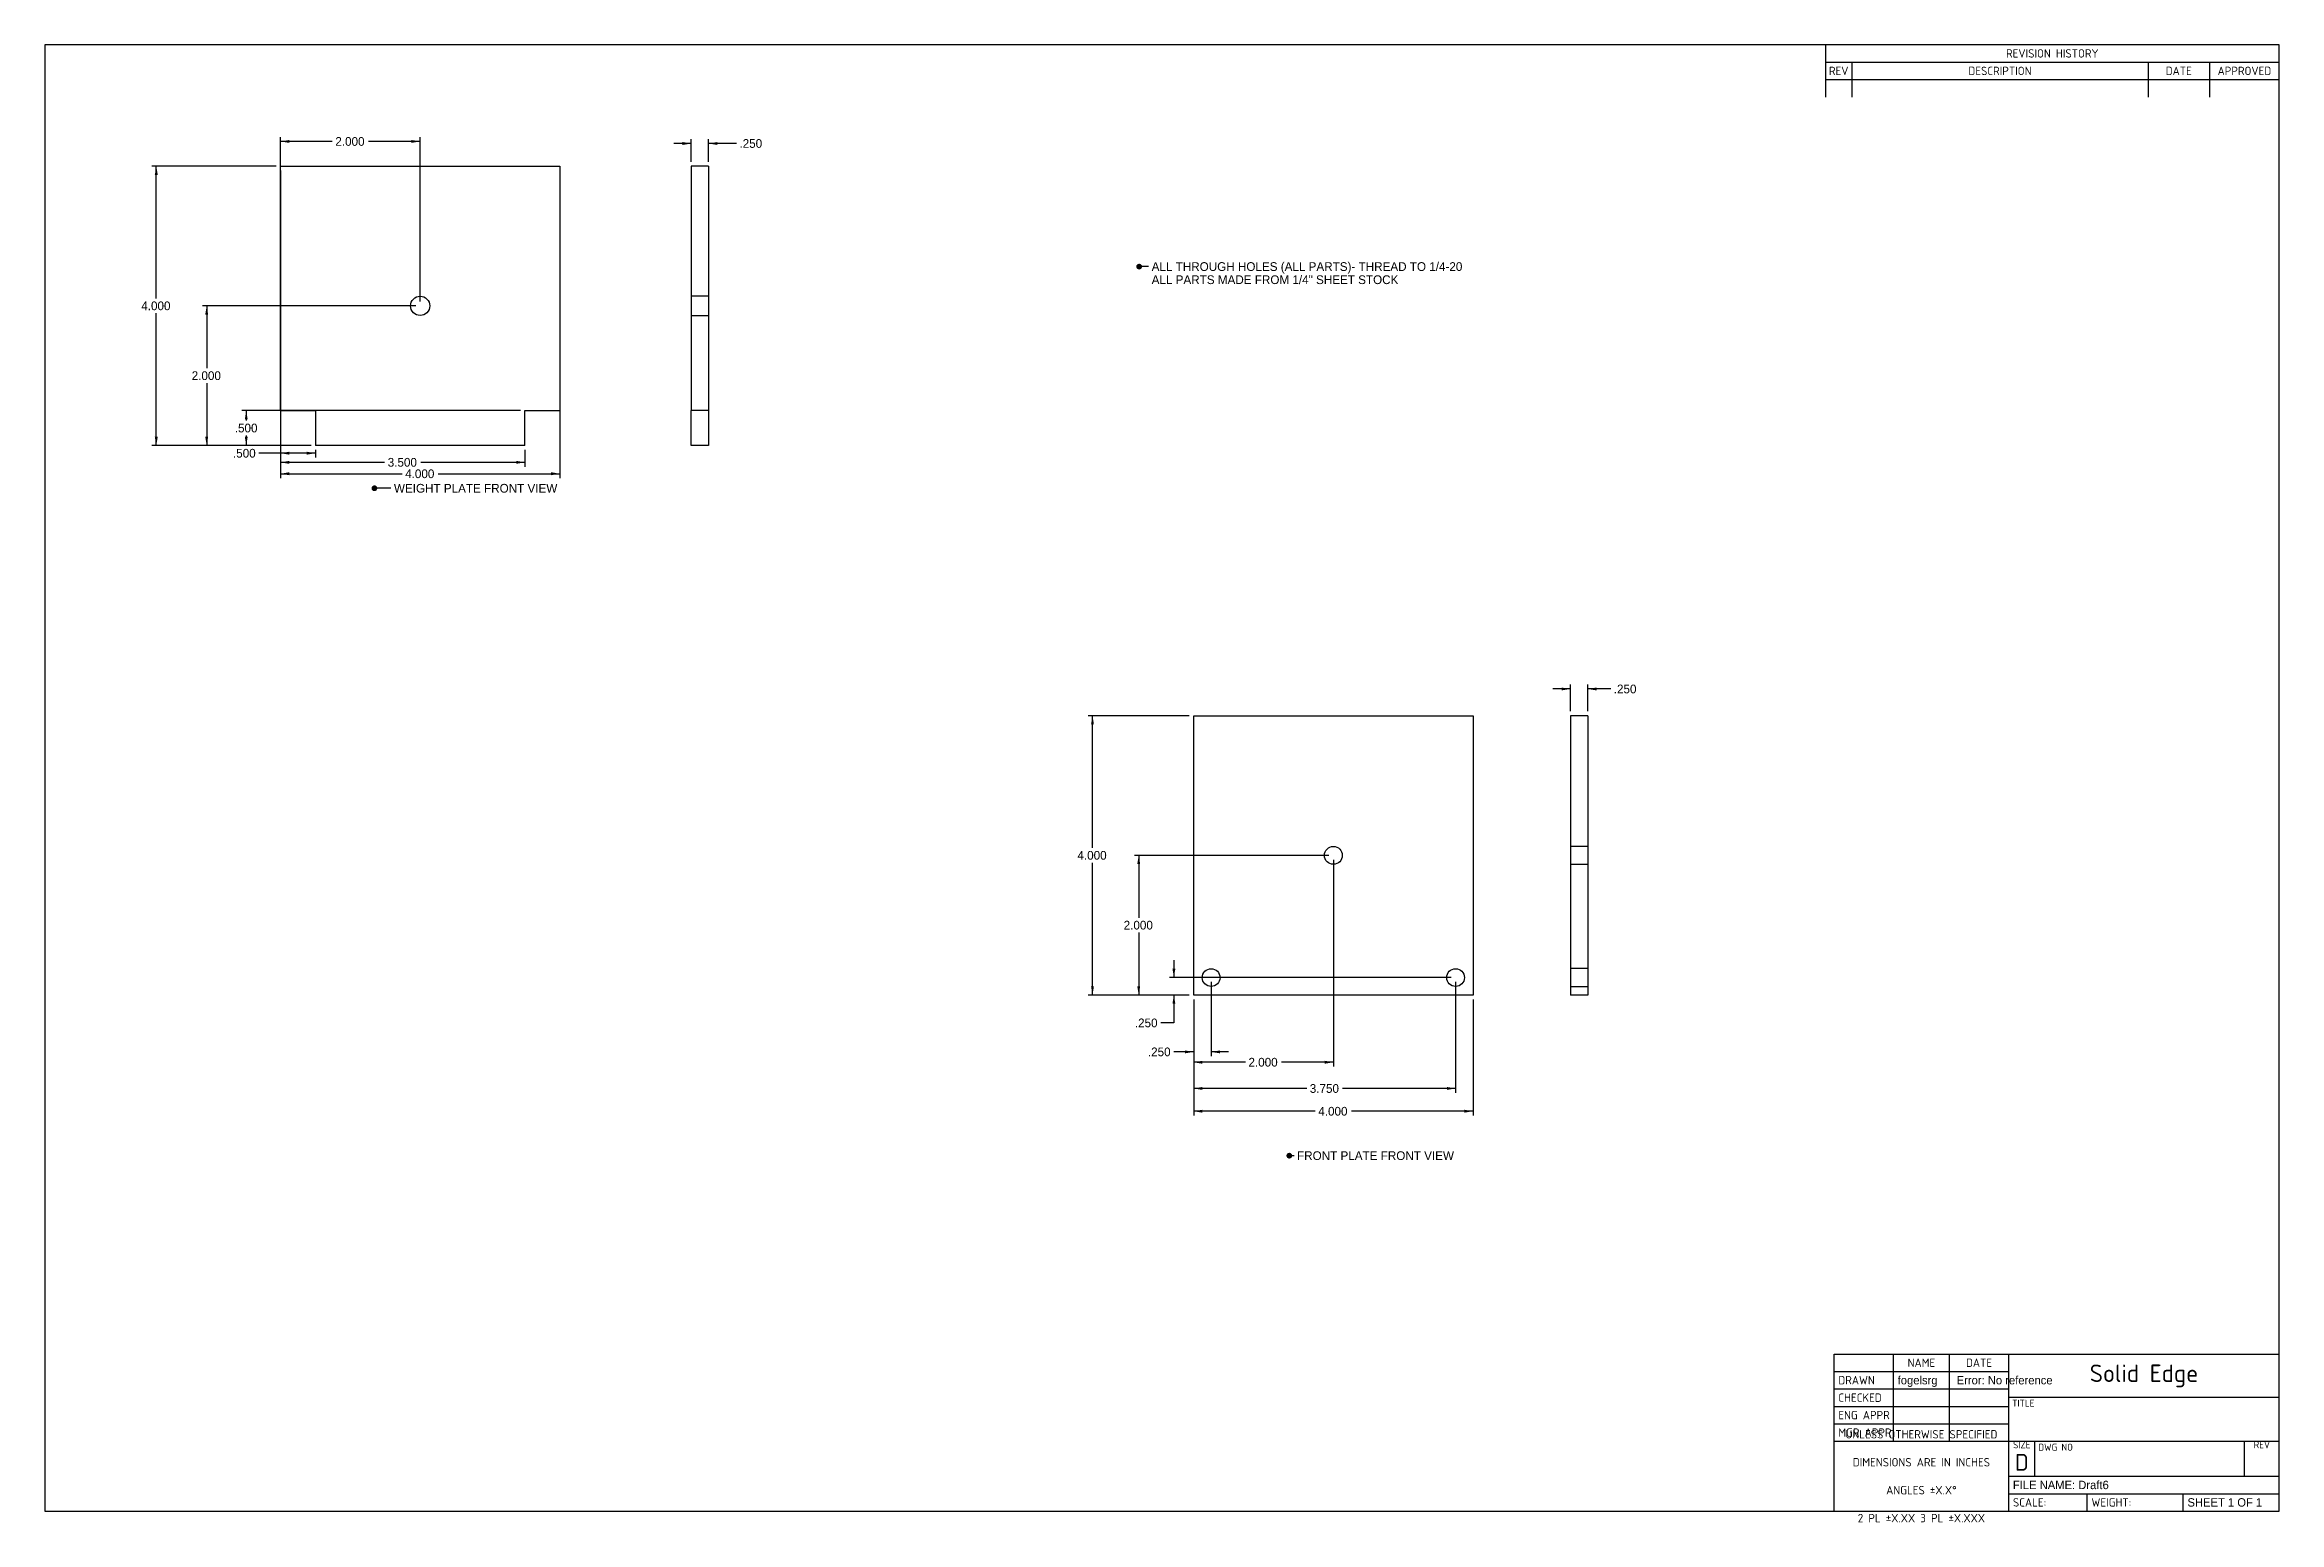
# Model space of a CAD drawing. Header units: inches. Extents: x 1 to 33, y 0.3 to 21.5.
import ezdxf
from ezdxf.enums import TextEntityAlignment as Align
from ezdxf.lldxf.tags import DXFTag

# ---------------------------------------------------------------- set-up
doc = ezdxf.new("R2010")
doc.units = ezdxf.units.IN
doc.header["$MEASUREMENT"] = 0
for name, color, linetype in [('Default', 7, 'Continuous'), ('ZZ_4_BY_4', 7, 'Continuous'), ('ZZ_WEIGHT_PLATE', 7, 'Continuous')]:
    doc.layers.add(name, color=color, linetype=linetype)
doc.styles.add('SEACAD_Solid_Edge_ANSI', font='seans.ttf')
tags = doc.linetypes.add('HIDDEN2', pattern=[0.1875, 0.125, -0.0625]).pattern_tags.tags
tags[6:7] = [DXFTag(74, 4), DXFTag(75, 0), DXFTag(340, '0'), DXFTag(46, 0.0), DXFTag(50, 0.0), DXFTag(44, 0.0), DXFTag(45, 0.0)]
tags[4:5] = [DXFTag(74, 4), DXFTag(75, 0), DXFTag(340, '0'), DXFTag(46, 0.0), DXFTag(50, 0.0), DXFTag(44, 0.0), DXFTag(45, 0.0)]
doc.dimstyles.new('ANSI_(inch)', dxfattribs={"dimtxt": 0.125, "dimasz": 0.125, "dimexe": 0.0625, "dimexo": 0.0625, "dimgap": 0.0625, "dimtad": 0, "dimtih": 1, "dimtoh": 1, "dimdec": 3, "dimzin": 4, "dimdsep": 46, "dimtxsty": 'SEACAD_Solid_Edge_ANSI', "dimblk1": '_SE_FILLED', "dimblk2": '_SE_FILLED', "dimsah": 1, "dimcen": 0.0625, "dimadec": 0, "dimazin": 0, "dimtfac": 1, "dimtdec": 3, "dimtofl": 0, "dimtmove": 0, "dimatfit": 3, "dimfxl": 1, "dimtolj": 1, "dimtzin": 4, "dimarcsym": 0})

# ---------------------------------------------------------------- blocks, each defined once
blk = doc.blocks.new('SEANNOT_GROUP')
at = {"layer": 'Default', "linetype": 'Continuous'}
h = blk.add_hatch(color=7, dxfattribs=at)
edge = h.paths.add_edge_path()
edge.add_ellipse((16.673, 18.322), major_axis=(0.0417, 0), ratio=1, start_angle=0, end_angle=360)
at = {"layer": 'Default', "color": 7, "linetype": 'Continuous'}
blk.add_lwpolyline([(16.808, 18.322), (16.673, 18.322)], dxfattribs=at)
at = {"layer": 'Default', "color": 7, "linetype": 'Continuous', "style": 'SEACAD_Solid_Edge_ANSI'}
for s, p in [('ALL THROUGH HOLES (ALL PARTS)- THREAD TO 1/4-20', (16.852, 18.385)), ('ALL PARTS MADE FROM 1/4" SHEET STOCK', (16.852, 18.197))]:
    blk.add_text(s, height=0.125, dxfattribs=at).set_placement(p, align=Align.TOP_LEFT)
blk = doc.blocks.new('SEANNOT_GROUP1')
at = {"layer": 'Default', "linetype": 'Continuous'}
h = blk.add_hatch(color=7, dxfattribs=at)
edge = h.paths.add_edge_path()
edge.add_ellipse((5.722, 15.148), major_axis=(0.0417, 0), ratio=1, start_angle=0, end_angle=360)
at = {"layer": 'Default', "color": 7, "linetype": 'Continuous'}
blk.add_lwpolyline([(5.957, 15.148), (5.722, 15.148)], dxfattribs=at)
at = {"layer": 'Default', "color": 7, "linetype": 'Continuous', "style": 'SEACAD_Solid_Edge_ANSI'}
blk.add_text('WEIGHT PLATE FRONT VIEW', height=0.125, dxfattribs=at).set_placement((6.001, 15.21), align=Align.TOP_LEFT)
blk = doc.blocks.new('SEANNOT_GROUP2')
at = {"layer": 'Default', "linetype": 'Continuous'}
h = blk.add_hatch(color=7, dxfattribs=at)
edge = h.paths.add_edge_path()
edge.add_ellipse((18.823, 5.59), major_axis=(0.0417, 0), ratio=1, start_angle=0, end_angle=360)
at = {"layer": 'Default', "color": 7, "linetype": 'Continuous'}
blk.add_lwpolyline([(18.891, 5.59), (18.823, 5.59)], dxfattribs=at)
at = {"layer": 'Default', "color": 7, "linetype": 'Continuous', "style": 'SEACAD_Solid_Edge_ANSI'}
blk.add_text('FRONT PLATE FRONT VIEW', height=0.125, dxfattribs=at).set_placement((18.934, 5.653), align=Align.TOP_LEFT)
blk = doc.blocks.new('SE')
at = {"layer": 'ZZ_WEIGHT_PLATE', "color": 7, "linetype": 'Continuous'}
for p, q in [((4.377, 19.76), (8.377, 19.76)), ((4.377, 16.26), (4.377, 19.76)), ((8.377, 19.76), (8.377, 16.26)), ((4.377, 16.26), (4.877, 16.26)), ((4.877, 16.26), (4.877, 15.76)), ((7.877, 15.76), (7.877, 16.26)), ((7.877, 16.26), (8.377, 16.26)), ((7.877, 15.76), (4.877, 15.76))]:
    blk.add_line(p, q, dxfattribs=at)
blk.add_circle((6.377, 17.76), 0.138, dxfattribs=at)
blk = doc.blocks.new('SE1')
at = {"layer": 'ZZ_WEIGHT_PLATE', "color": 7, "linetype": 'Continuous'}
for p, q in [((10.258, 19.76), (10.258, 16.26)), ((10.508, 19.76), (10.258, 19.76)), ((10.508, 19.76), (10.508, 16.26)), ((10.508, 16.26), (10.258, 16.26)), ((10.258, 15.76), (10.258, 16.26)), ((10.508, 16.26), (10.508, 15.76)), ((10.508, 15.76), (10.258, 15.76))]:
    blk.add_line(p, q, dxfattribs=at)
at = {"layer": 'ZZ_WEIGHT_PLATE', "color": 7, "linetype": 'HIDDEN2'}
for p, q in [((10.508, 17.898), (10.258, 17.898)), ((10.258, 17.623), (10.508, 17.623))]:
    blk.add_line(p, q, dxfattribs=at)
blk = doc.blocks.new('SE2')
at = {"layer": 'ZZ_4_BY_4', "color": 7, "linetype": 'Continuous'}
for p, q in [((17.454, 11.891), (21.454, 11.891)), ((17.454, 7.891), (17.454, 11.891)), ((21.454, 11.891), (21.454, 7.891)), ((21.454, 7.891), (17.454, 7.891))]:
    blk.add_line(p, q, dxfattribs=at)
for centre, radius in [((19.454, 9.891), 0.128), ((17.704, 8.141), 0.127), ((21.204, 8.141), 0.127)]:
    blk.add_circle(centre, radius, dxfattribs=at)
blk = doc.blocks.new('SE3')
at = {"layer": 'ZZ_4_BY_4', "color": 7, "linetype": 'Continuous'}
for p, q in [((22.848, 11.891), (22.848, 7.891)), ((23.098, 11.891), (22.848, 11.891)), ((23.098, 11.891), (23.098, 7.891)), ((23.098, 7.891), (22.848, 7.891))]:
    blk.add_line(p, q, dxfattribs=at)
at = {"layer": 'ZZ_4_BY_4', "color": 7, "linetype": 'HIDDEN2'}
for p, q in [((23.098, 10.019), (22.848, 10.019)), ((22.848, 9.764), (23.098, 9.764)), ((23.098, 8.269), (22.848, 8.269)), ((23.098, 8.269), (22.848, 8.269)), ((22.848, 8.014), (23.098, 8.014)), ((22.848, 8.014), (23.098, 8.014))]:
    blk.add_line(p, q, dxfattribs=at)
blk = doc.blocks.new('DMBLK1')
at = {"layer": 'Default', "linetype": 'Continuous'}
for points in [[(17.329, 7.056), (17.454, 7.076), (17.329, 7.097)], [(17.829, 7.056), (17.829, 7.097), (17.704, 7.076)]]:
    blk.add_hatch(color=7, dxfattribs=at).paths.add_polyline_path(points)
at = {"layer": 'Default', "color": 7, "linetype": 'Continuous'}
for p, q in [((17.704, 8.079), (17.704, 7.014)), ((17.454, 7.829), (17.454, 7.014)), ((17.454, 7.076), (17.17, 7.076)), ((17.954, 7.076), (17.704, 7.076))]:
    blk.add_line(p, q, dxfattribs=at)
at = {"layer": 'Default', "color": 7, "linetype": 'Continuous', "style": 'SEACAD_Solid_Edge_ANSI'}
blk.add_text('.250', height=0.125, dxfattribs=at).set_placement((16.798, 7.139), align=Align.TOP_LEFT)
blk = doc.blocks.new('_SE_FILLED')
at = {"color": 0}
blk.add_line((0, 0), (-1, 0), dxfattribs=at)
blk.add_solid([(0, 0), (-1, -0.1665), (-1, 0.1665), (0, 0)], dxfattribs=at)
blk = doc.blocks.new('DMBLK2')
at = {"layer": 'Default', "linetype": 'Continuous'}
for points in [[(17.579, 6.532), (17.579, 6.574), (17.454, 6.553)], [(21.079, 6.532), (21.204, 6.553), (21.079, 6.574)]]:
    blk.add_hatch(color=7, dxfattribs=at).paths.add_polyline_path(points)
at = {"layer": 'Default', "color": 7, "linetype": 'Continuous'}
for p, q in [((21.204, 8.079), (21.204, 6.49)), ((17.454, 7.829), (17.454, 6.49)), ((19.073, 6.553), (17.454, 6.553)), ((21.204, 6.553), (19.585, 6.553))]:
    blk.add_line(p, q, dxfattribs=at)
at = {"layer": 'Default', "color": 7, "linetype": 'Continuous', "style": 'SEACAD_Solid_Edge_ANSI'}
blk.add_text('3.750', height=0.125, dxfattribs=at).set_placement((19.116, 6.615), align=Align.TOP_LEFT)
blk = doc.blocks.new('DMBLK3')
at = {"layer": 'Default', "linetype": 'Continuous'}
for points in [[(17.15, 8.266), (17.17, 8.141), (17.191, 8.266)], [(17.15, 7.766), (17.191, 7.766), (17.17, 7.891)]]:
    blk.add_hatch(color=7, dxfattribs=at).paths.add_polyline_path(points)
at = {"layer": 'Default', "color": 7, "linetype": 'Continuous'}
for p, q in [((17.17, 8.391), (17.17, 8.141)), ((21.141, 8.141), (17.108, 8.141)), ((17.391, 7.891), (17.108, 7.891)), ((17.17, 7.891), (17.17, 7.491)), ((17.17, 7.491), (16.983, 7.491))]:
    blk.add_line(p, q, dxfattribs=at)
at = {"layer": 'Default', "color": 7, "linetype": 'Continuous', "style": 'SEACAD_Solid_Edge_ANSI'}
blk.add_text('.250', height=0.125, dxfattribs=at).set_placement((16.611, 7.554), align=Align.TOP_LEFT)
blk = doc.blocks.new('DMBLK4')
at = {"layer": 'Default', "linetype": 'Continuous'}
for points in [[(16.646, 9.766), (16.687, 9.766), (16.667, 9.891)], [(16.646, 8.016), (16.667, 7.891), (16.687, 8.016)]]:
    blk.add_hatch(color=7, dxfattribs=at).paths.add_polyline_path(points)
at = {"layer": 'Default', "color": 7, "linetype": 'Continuous'}
for p, q in [((19.391, 9.891), (16.604, 9.891)), ((16.667, 9.891), (16.667, 8.998)), ((16.667, 8.785), (16.667, 7.891)), ((17.391, 7.891), (16.604, 7.891))]:
    blk.add_line(p, q, dxfattribs=at)
at = {"layer": 'Default', "color": 7, "linetype": 'Continuous', "style": 'SEACAD_Solid_Edge_ANSI'}
blk.add_text('2.000', height=0.125, dxfattribs=at).set_placement((16.451, 8.954), align=Align.TOP_LEFT)
blk = doc.blocks.new('DMBLK5')
at = {"layer": 'Default', "linetype": 'Continuous'}
for points in [[(17.579, 6.907), (17.579, 6.949), (17.454, 6.928)], [(19.329, 6.907), (19.454, 6.928), (19.329, 6.949)]]:
    blk.add_hatch(color=7, dxfattribs=at).paths.add_polyline_path(points)
at = {"layer": 'Default', "color": 7, "linetype": 'Continuous'}
for p, q in [((19.454, 9.829), (19.454, 6.866)), ((17.454, 7.829), (17.454, 6.866)), ((18.195, 6.928), (17.454, 6.928)), ((19.454, 6.928), (18.712, 6.928))]:
    blk.add_line(p, q, dxfattribs=at)
at = {"layer": 'Default', "color": 7, "linetype": 'Continuous', "style": 'SEACAD_Solid_Edge_ANSI'}
blk.add_text('2.000', height=0.125, dxfattribs=at).set_placement((18.238, 6.991), align=Align.TOP_LEFT)
blk = doc.blocks.new('DMBLK6')
at = {"layer": 'Default', "linetype": 'Continuous'}
for points in [[(15.984, 11.766), (16.025, 11.766), (16.005, 11.891)], [(15.984, 8.016), (16.005, 7.891), (16.025, 8.016)]]:
    blk.add_hatch(color=7, dxfattribs=at).paths.add_polyline_path(points)
at = {"layer": 'Default', "color": 7, "linetype": 'Continuous'}
for p, q in [((17.391, 11.891), (15.942, 11.891)), ((16.005, 9.998), (16.005, 11.891)), ((16.005, 7.891), (16.005, 9.785)), ((17.391, 7.891), (15.942, 7.891))]:
    blk.add_line(p, q, dxfattribs=at)
at = {"layer": 'Default', "color": 7, "linetype": 'Continuous', "style": 'SEACAD_Solid_Edge_ANSI'}
blk.add_text('4.000', height=0.125, dxfattribs=at).set_placement((15.789, 9.954), align=Align.TOP_LEFT)
blk = doc.blocks.new('DMBLK7')
at = {"layer": 'Default', "linetype": 'Continuous'}
for points in [[(17.579, 6.206), (17.579, 6.248), (17.454, 6.227)], [(21.329, 6.206), (21.454, 6.227), (21.329, 6.248)]]:
    blk.add_hatch(color=7, dxfattribs=at).paths.add_polyline_path(points)
at = {"layer": 'Default', "color": 7, "linetype": 'Continuous'}
for p, q in [((17.454, 7.829), (17.454, 6.164)), ((21.454, 7.829), (21.454, 6.164)), ((19.195, 6.227), (17.454, 6.227)), ((21.454, 6.227), (19.712, 6.227))]:
    blk.add_line(p, q, dxfattribs=at)
at = {"layer": 'Default', "color": 7, "linetype": 'Continuous', "style": 'SEACAD_Solid_Edge_ANSI'}
blk.add_text('4.000', height=0.125, dxfattribs=at).set_placement((19.238, 6.289), align=Align.TOP_LEFT)
blk = doc.blocks.new('DMBLK8')
at = {"layer": 'Default', "linetype": 'Continuous'}
for points in [[(22.723, 12.294), (22.723, 12.253), (22.848, 12.274)], [(23.223, 12.294), (23.098, 12.274), (23.223, 12.253)]]:
    blk.add_hatch(color=7, dxfattribs=at).paths.add_polyline_path(points)
at = {"layer": 'Default', "color": 7, "linetype": 'Continuous'}
for p, q in [((22.848, 12.274), (22.598, 12.274)), ((22.848, 11.954), (22.848, 12.336)), ((23.098, 11.954), (23.098, 12.336)), ((23.425, 12.274), (23.098, 12.274))]:
    blk.add_line(p, q, dxfattribs=at)
at = {"layer": 'Default', "color": 7, "linetype": 'Continuous', "style": 'SEACAD_Solid_Edge_ANSI'}
blk.add_text('.250', height=0.125, dxfattribs=at).set_placement((23.469, 12.336), align=Align.TOP_LEFT)
blk = doc.blocks.new('DMBLK9')
at = {"layer": 'Default', "linetype": 'Continuous'}
for points in [[(2.577, 19.635), (2.619, 19.635), (2.598, 19.76)], [(2.577, 15.885), (2.598, 15.76), (2.619, 15.885)]]:
    blk.add_hatch(color=7, dxfattribs=at).paths.add_polyline_path(points)
at = {"layer": 'Default', "color": 7, "linetype": 'Continuous'}
for p, q in [((4.315, 19.76), (2.535, 19.76)), ((2.598, 17.866), (2.598, 19.76)), ((2.598, 15.76), (2.598, 17.654)), ((4.815, 15.76), (2.535, 15.76))]:
    blk.add_line(p, q, dxfattribs=at)
at = {"layer": 'Default', "color": 7, "linetype": 'Continuous', "style": 'SEACAD_Solid_Edge_ANSI'}
blk.add_text('4.000', height=0.125, dxfattribs=at).set_placement((2.383, 17.823), align=Align.TOP_LEFT)
blk = doc.blocks.new('DMBLK10')
at = {"layer": 'Default', "linetype": 'Continuous'}
for points in [[(3.299, 17.635), (3.341, 17.635), (3.32, 17.76)], [(3.299, 15.885), (3.32, 15.76), (3.341, 15.885)]]:
    blk.add_hatch(color=7, dxfattribs=at).paths.add_polyline_path(points)
at = {"layer": 'Default', "color": 7, "linetype": 'Continuous'}
for p, q in [((6.315, 17.76), (3.258, 17.76)), ((3.32, 17.76), (3.32, 16.866)), ((3.32, 16.654), (3.32, 15.76)), ((4.815, 15.76), (3.258, 15.76))]:
    blk.add_line(p, q, dxfattribs=at)
at = {"layer": 'Default', "color": 7, "linetype": 'Continuous', "style": 'SEACAD_Solid_Edge_ANSI'}
blk.add_text('2.000', height=0.125, dxfattribs=at).set_placement((3.105, 16.823), align=Align.TOP_LEFT)
blk = doc.blocks.new('DMBLK11')
at = {"layer": 'Default', "linetype": 'Continuous'}
for points in [[(4.502, 15.335), (4.502, 15.377), (4.377, 15.356)], [(8.252, 15.335), (8.377, 15.356), (8.252, 15.377)]]:
    blk.add_hatch(color=7, dxfattribs=at).paths.add_polyline_path(points)
at = {"layer": 'Default', "color": 7, "linetype": 'Continuous'}
for p, q in [((4.377, 19.698), (4.377, 15.293)), ((8.377, 19.698), (8.377, 15.293)), ((4.377, 15.356), (6.118, 15.356)), ((6.636, 15.356), (8.377, 15.356))]:
    blk.add_line(p, q, dxfattribs=at)
at = {"layer": 'Default', "color": 7, "linetype": 'Continuous', "style": 'SEACAD_Solid_Edge_ANSI'}
blk.add_text('4.000', height=0.125, dxfattribs=at).set_placement((6.162, 15.418), align=Align.TOP_LEFT)
blk = doc.blocks.new('DMBLK12')
at = {"layer": 'Default', "linetype": 'Continuous'}
for points in [[(4.502, 15.498), (4.502, 15.54), (4.377, 15.519)], [(7.752, 15.498), (7.877, 15.519), (7.752, 15.54)]]:
    blk.add_hatch(color=7, dxfattribs=at).paths.add_polyline_path(points)
at = {"layer": 'Default', "color": 7, "linetype": 'Continuous'}
for p, q in [((4.377, 16.198), (4.377, 15.457)), ((7.877, 15.698), (7.877, 15.457)), ((5.868, 15.519), (4.377, 15.519)), ((7.877, 15.519), (6.386, 15.519))]:
    blk.add_line(p, q, dxfattribs=at)
at = {"layer": 'Default', "color": 7, "linetype": 'Continuous', "style": 'SEACAD_Solid_Edge_ANSI'}
blk.add_text('3.500', height=0.125, dxfattribs=at).set_placement((5.912, 15.582), align=Align.TOP_LEFT)
blk = doc.blocks.new('DMBLK13')
at = {"layer": 'Default', "linetype": 'Continuous'}
for points in [[(4.502, 15.629), (4.502, 15.671), (4.377, 15.65)], [(4.752, 15.629), (4.877, 15.65), (4.752, 15.671)]]:
    blk.add_hatch(color=7, dxfattribs=at).paths.add_polyline_path(points)
at = {"layer": 'Default', "color": 7, "linetype": 'Continuous'}
for p, q in [((4.377, 16.198), (4.377, 15.587)), ((4.877, 15.698), (4.877, 15.587)), ((4.877, 15.65), (4.068, 15.65))]:
    blk.add_line(p, q, dxfattribs=at)
at = {"layer": 'Default', "color": 7, "linetype": 'Continuous', "style": 'SEACAD_Solid_Edge_ANSI'}
blk.add_text('.500', height=0.125, dxfattribs=at).set_placement((3.696, 15.712), align=Align.TOP_LEFT)
blk = doc.blocks.new('DMBLK14')
at = {"layer": 'Default', "linetype": 'Continuous'}
for points in [[(3.866, 16.135), (3.907, 16.135), (3.886, 16.26)], [(3.866, 15.885), (3.886, 15.76), (3.907, 15.885)]]:
    blk.add_hatch(color=7, dxfattribs=at).paths.add_polyline_path(points)
at = {"layer": 'Default', "color": 7, "linetype": 'Continuous'}
for p, q in [((7.815, 16.26), (3.824, 16.26)), ((3.886, 16.26), (3.886, 16.116)), ((4.815, 15.76), (3.824, 15.76)), ((3.886, 15.904), (3.886, 15.76))]:
    blk.add_line(p, q, dxfattribs=at)
at = {"layer": 'Default', "color": 7, "linetype": 'Continuous', "style": 'SEACAD_Solid_Edge_ANSI'}
blk.add_text('.500', height=0.125, dxfattribs=at).set_placement((3.722, 16.073), align=Align.TOP_LEFT)
blk = doc.blocks.new('DMBLK15')
at = {"layer": 'Default', "linetype": 'Continuous'}
for points in [[(4.502, 20.135), (4.377, 20.115), (4.502, 20.094)], [(6.252, 20.135), (6.252, 20.094), (6.377, 20.115)]]:
    blk.add_hatch(color=7, dxfattribs=at).paths.add_polyline_path(points)
at = {"layer": 'Default', "color": 7, "linetype": 'Continuous'}
for p, q in [((4.377, 18.073), (4.377, 20.177)), ((6.377, 17.823), (6.377, 20.177)), ((5.118, 20.115), (4.377, 20.115)), ((6.377, 20.115), (5.636, 20.115))]:
    blk.add_line(p, q, dxfattribs=at)
at = {"layer": 'Default', "color": 7, "linetype": 'Continuous', "style": 'SEACAD_Solid_Edge_ANSI'}
blk.add_text('2.000', height=0.125, dxfattribs=at).set_placement((5.162, 20.177), align=Align.TOP_LEFT)
blk = doc.blocks.new('DMBLK16')
at = {"layer": 'Default', "linetype": 'Continuous'}
for points in [[(10.133, 20.106), (10.133, 20.064), (10.258, 20.085)], [(10.633, 20.106), (10.508, 20.085), (10.633, 20.064)]]:
    blk.add_hatch(color=7, dxfattribs=at).paths.add_polyline_path(points)
at = {"layer": 'Default', "color": 7, "linetype": 'Continuous'}
for p, q in [((10.258, 20.085), (10.008, 20.085)), ((10.258, 19.823), (10.258, 20.148)), ((10.508, 19.823), (10.508, 20.148)), ((10.905, 20.085), (10.508, 20.085))]:
    blk.add_line(p, q, dxfattribs=at)
at = {"layer": 'Default', "color": 7, "linetype": 'Continuous', "style": 'SEACAD_Solid_Edge_ANSI'}
blk.add_text('.250', height=0.125, dxfattribs=at).set_placement((10.949, 20.148), align=Align.TOP_LEFT)
blk = doc.blocks.new('SEANNOT_GROUP3')
at = {"layer": 'Default', "color": 7, "linetype": 'Continuous', "style": 'SEACAD_Solid_Edge_ANSI'}
blk.add_text('fogelsrg', height=0.12, dxfattribs=at).set_placement((27.535, 2.435), align=Align.TOP_LEFT)
blk = doc.blocks.new('SEANNOT_GROUP4')
at = {"layer": 'Default', "color": 7, "linetype": 'Continuous', "style": 'SEACAD_Solid_Edge_ANSI'}
blk.add_text(' Error: No reference', height=0.12, dxfattribs=at).set_placement((28.335, 2.435), align=Align.TOP_LEFT)
blk = doc.blocks.new('SEANNOT_GROUP5')
at = {"layer": 'Default', "color": 7, "linetype": 'Continuous', "style": 'SEACAD_Solid_Edge_ANSI'}
blk.add_text('FILE NAME: Draft6', height=0.12, dxfattribs=at).set_placement((29.185, 0.935), align=Align.TOP_LEFT)
blk = doc.blocks.new('SEANNOT_GROUP6')
at = {"layer": 'Default', "color": 7, "linetype": 'Continuous', "style": 'SEACAD_Solid_Edge_ANSI'}
blk.add_text('SHEET 1 OF 1', height=0.12, dxfattribs=at).set_placement((31.685, 0.685), align=Align.TOP_LEFT)

msp = doc.modelspace()

# ---------------------------------------------------------------- linework, layer by layer
at = {"layer": 'Default', "color": 7, "linetype": 'Continuous'}
for p, q in [((33, 21.5), (1, 21.5)), ((1, 21.5), (1, 0.5)), ((26.5, 21.5), (26.5, 20.75)), ((33, 0.5), (33, 21.5)), ((26.5, 21.25), (33, 21.25)), ((26.88, 21.25), (26.88, 20.75)), ((31.12, 21.25), (31.12, 20.75)), ((32, 21.25), (32, 20.75)), ((26.5, 21), (33, 21)), ((26.625, 0.5), (26.625, 2.75)), ((26.625, 2.75), (33, 2.75)), ((27.475, 1.5), (27.475, 2.75)), ((28.275, 1.5), (28.275, 2.75)), ((29.125, 0.5), (29.125, 2.75)), ((26.625, 2.5), (29.125, 2.5)), ((26.625, 2.25), (29.125, 2.25)), ((26.625, 2), (29.125, 2)), ((29.125, 2.13), (33, 2.13)), ((26.625, 1.75), (29.125, 1.75)), ((26.625, 1.5), (33, 1.5)), ((29.5, 1), (29.5, 1.5)), ((32.5, 1), (32.5, 1.5)), ((29.125, 1), (33, 1)), ((29.125, 0.75), (33, 0.75)), ((30.25, 0.5), (30.25, 0.75)), ((31.625, 0.5), (31.625, 0.75)), ((1, 0.5), (33, 0.5))]:
    msp.add_line(p, q, dxfattribs=at)

# ---------------------------------------------------------------- block references
at = {"layer": 'Default'}
for name in ['SE', 'SE1', 'SEANNOT_GROUP', 'SEANNOT_GROUP1', 'SE2', 'SE3', 'SEANNOT_GROUP2', 'SEANNOT_GROUP3', 'SEANNOT_GROUP4', 'SEANNOT_GROUP5', 'SEANNOT_GROUP6']:
    msp.add_blockref(name, (0, 0), dxfattribs=at)

# ---------------------------------------------------------------- texts
for s, insert, char_height, width, attachment_point in [('{\\fSolid Edge ANSI|b0||i0||c0|p34;\\C7;\\W1.;REV}', (26.69, 21.125), 0.12, 0.38, 5), ('{\\fSolid Edge ANSI|b0||i0||c0|p34;\\C7;\\W1.;DESCRIPTION}', (29, 21.125), 0.12, 4.24, 5), ('{\\fSolid Edge ANSI|b0||i0||c0|p34;\\C7;\\W1.;REVISION HISTORY}', (29.75, 21.375), 0.12, 6.5, 5), ('{\\fSolid Edge ANSI|b0||i0||c0|p34;\\C7;\\W1.;DATE}', (31.56, 21.125), 0.12, 0.88, 5), ('{\\fSolid Edge ANSI|b0||i0||c0|p34;\\C7;\\W1.;APPROVED}', (32.5, 21.125), 0.12, 1, 5), ('{\\fSolid Edge ANSI|b0||i0||c0|p34;\\C7;\\W1.;NAME}', (27.875, 2.625), 0.12, 0.8, 5), ('{\\fSolid Edge ANSI|b0||i0||c0|p34;\\C7;\\W1.;DATE}', (28.7, 2.625), 0.12, 0.85, 5), ('{\\fSolid Edge ANSI|b1||i0||c0|p34;\\C7;\\W1.;Solid Edge}', (31.0625, 2.4363), 0.25, 3.875, 5), ('{\\fSolid Edge ANSI|b0||i0||c0|p34;\\C7;\\W1.;DRAWN}', (26.685, 2.375), 0.12, 0.79, 4), ('{\\fSolid Edge ANSI|b0||i0||c0|p34;\\C7;\\W1.;CHECKED}', (26.685, 2.125), 0.12, 0.79, 4), ('{\\fSolid Edge ANSI|b0||i0||c0|p34;\\C7;\\W1.;ENG APPR}', (26.685, 1.875), 0.12, 0.79, 4), ('{\\fSolid Edge ANSI|b0||i0||c0|p34;\\C7;\\W1.;TITLE}', (29.175, 2.0951), 0.1, 3.825, 1), ('{\\fSolid Edge ANSI|b0||i0||c0|p34;\\C7;\\W1.;MGR APPR}', (26.685, 1.625), 0.12, 0.79, 4), ('{\\fSolid Edge ANSI|b0||i0||c0|p34;\\C7;\\W1.;UNLESS OTHERWISE SPECIFIED^M\\P}{\\fSolid Edge ANSI|b0||i0||c0|p34;\\C7;\\W1.;DIMENSIONS ARE IN INCHES^M\\P}{\\fSolid Edge ANSI|b0||i0||c0|p34;\\C7;\\W1.;ANGLES ±X.X°^M\\P}{\\fSolid Edge ANSI|b0||i0||c0|p34;\\C7;\\W1.;2 PL ±X.XX 3 PL ±X.XXX}', (27.875, 1), 0.12, 2.5, 5), ('{\\fSolid Edge ANSI|b0||i0||c0|p34;\\C7;\\W1.;SIZE}', (29.3125, 1.5), 0.1, 0.375, 2), ('{\\fSolid Edge ANSI|b1||i0||c0|p34;\\C7;\\W1.;D}', (29.3125, 1.1991), 0.24, 0.375, 5), ('{\\fSolid Edge ANSI|b0||i0||c0|p34;\\C7;\\W1.;DWG NO}', (29.55, 1.4651), 0.1, 2.95, 1), ('{\\fSolid Edge ANSI|b0||i0||c0|p34;\\C7;\\W1.;REV}', (32.75, 1.5), 0.1, 0.5, 2), ('{\\fSolid Edge ANSI|b0||i0||c0|p34;\\C7;\\W1.;SCALE:}', (29.185, 0.625), 0.12, 1.065, 4), ('{\\fSolid Edge ANSI|b0||i0||c0|p34;\\C7;\\W1.;WEIGHT:}', (30.31, 0.625), 0.12, 1.315, 4)]:
    msp.add_mtext(s, dxfattribs=dict(at, insert=insert, char_height=char_height, width=width, attachment_point=attachment_point))

# ---------------------------------------------------------------- dimensions: what is measured, and where the dimension line sits
at = {"layer": 'Default', "color": 7, "linetype": 'Continuous'}
for base, p1, p2, picture, middle in [((4.377, 20.1146), (6.377, 17.7601), (4.377, 18.0101), 'DMBLK15', (5.377, 20.1146)), ((10.258, 20.0852), (10.508, 19.7601), (10.258, 19.7601), 'DMBLK16', (10.9052, 20.0852)), ((4.377, 15.6499), (4.877, 16.2601), (4.377, 16.2601), 'DMBLK13', (4.0684, 15.6499)), ((4.377, 15.5192), (7.877, 16.2601), (4.377, 16.2601), 'DMBLK12', (6.127, 15.5192)), ((22.8481, 12.2736), (23.0981, 11.8913), (22.8481, 11.8913), 'DMBLK8', (23.4248, 12.2736)), ((17.4536, 6.9283), (19.4536, 9.8913), (17.4536, 7.8913), 'DMBLK5', (18.4536, 6.9283)), ((17.4536, 7.0765), (17.7036, 8.1413), (17.4536, 7.8913), 'DMBLK1', (17.1705, 7.0765)), ((17.4536, 6.5528), (21.2036, 8.1413), (17.4536, 7.8913), 'DMBLK2', (19.3286, 6.5528)), ((17.4536, 6.2268), (21.4536, 7.8913), (17.4536, 7.8913), 'DMBLK7', (19.4536, 6.2268))]:
    dim = msp.add_linear_dim(base=base, p1=p1, p2=p2, text='\\A1;<>', dimstyle='ANSI_(inch)', dxfattribs=at)
    dim.commit()
    dim.dimension.update_dxf_attribs({"geometry": picture, "text_midpoint": middle, "dimtype": 160})
for base, p1, p2, angle, picture, middle, dimtype in [((2.5978, 19.7601), (4.877, 15.7601), (4.377, 19.7601), 90, 'DMBLK9', (2.5978, 17.7601), 160), ((4.377, 15.3559), (4.377, 19.7601), (8.377, 19.7601), 0, 'DMBLK11', (6.377, 15.3559), 161), ((3.32, 15.7601), (6.377, 17.7601), (7.877, 15.7601), 90, 'DMBLK10', (3.32, 16.7601), 160), ((3.8865, 15.7601), (8.377, 16.2601), (7.877, 15.7601), 90, 'DMBLK14', (3.8865, 16.0101), 160), ((16.0046, 7.8913), (17.4536, 7.8913), (17.4536, 11.8913), 90, 'DMBLK6', (16.0046, 9.8913), 161), ((16.6666, 7.8913), (19.4536, 9.8913), (21.4536, 7.8913), 90, 'DMBLK4', (16.6666, 8.8913), 160), ((17.1705, 7.8913), (21.2036, 8.1413), (21.4536, 7.8913), 90, 'DMBLK3', (16.983, 7.4915), 160)]:
    dim = msp.add_linear_dim(base=base, p1=p1, p2=p2, angle=angle, text='\\A1;<>', dimstyle='ANSI_(inch)', dxfattribs=at)
    dim.commit()
    dim.dimension.update_dxf_attribs({"geometry": picture, "text_midpoint": middle, "dimtype": dimtype})

doc.saveas('drawing.dxf')
